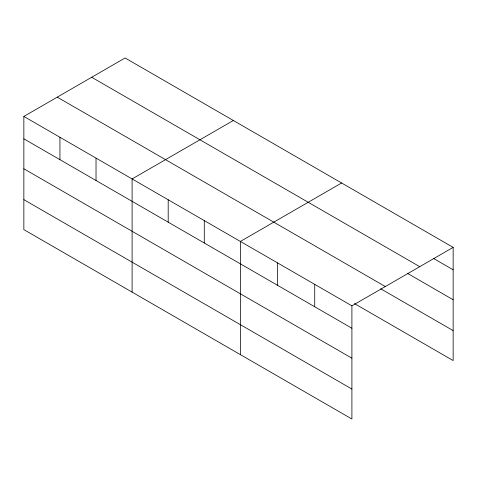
<?xml version="1.0" encoding="UTF-8"?>
<svg xmlns="http://www.w3.org/2000/svg" width="477" height="477" viewBox="0 0 477 477"><rect width="100%" height="100%" fill="white"/><g stroke="black" fill="none" stroke-linecap="round" stroke-linejoin="round"><path stroke-width="0.72" d="M351.907 358.191L351.907 305.835L23.85 116.436L23.85 229.616L351.907 419.021L351.907 358.191L23.85 168.786M23.85 116.436L125.093 57.979L453.15 247.384L453.15 360.564L354.429 303.575M233.348 120.484L132.111 178.935L132.111 292.115M341.61 182.989L240.372 241.44L240.372 354.62M351.907 305.835L453.15 247.384M433.277 258.307L453.15 269.785M91.679 77.268L419.742 266.673M407.638 273.464L453.15 299.741M57.258 97.147L385.321 286.546M380.712 288.788L453.15 330.609M23.85 138.831L351.907 328.236M23.85 199.654L351.907 389.059M314.731 284.37L314.731 306.765M277.548 262.905L277.548 285.3M204.281 220.607L204.281 243.002M168.196 199.768L168.196 222.169M96.026 158.102L96.026 180.497M59.935 137.269L59.935 159.664"/></g></svg>
